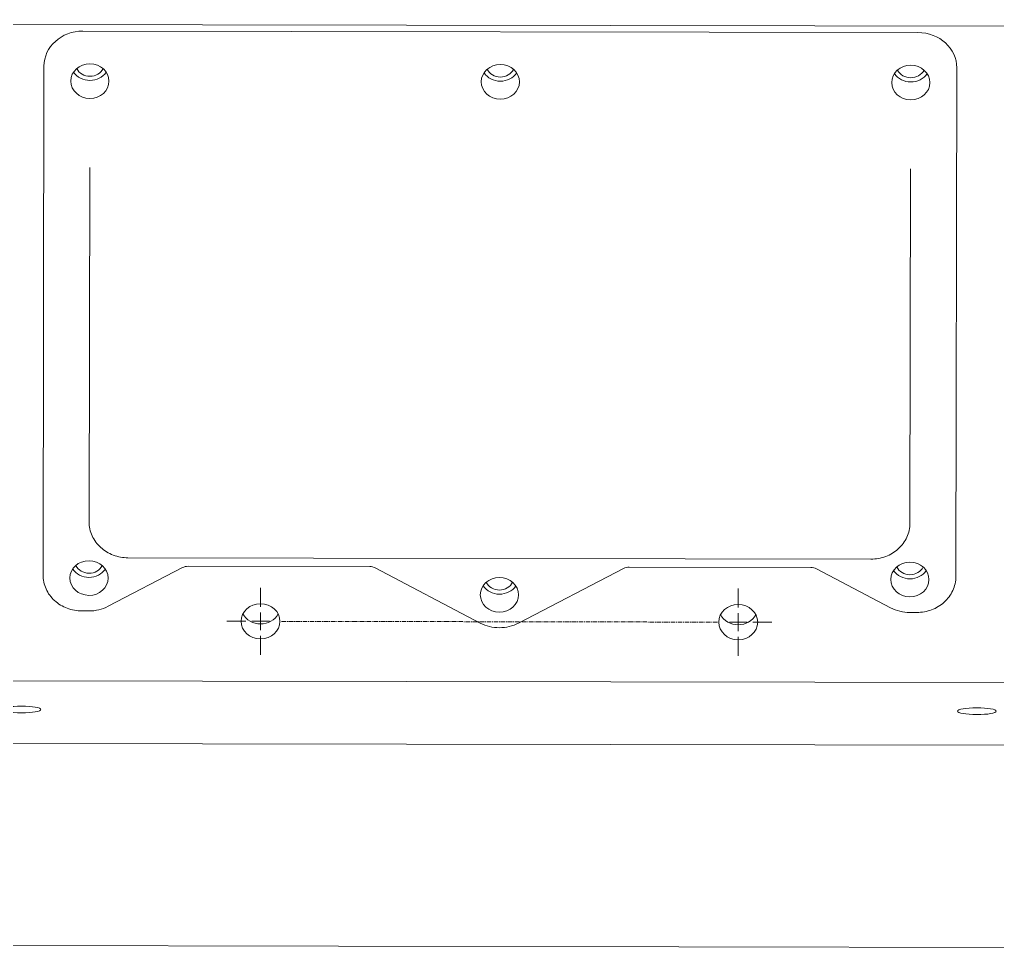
# Model space of a CAD drawing. Extents: x 766778 to 845620, y 133762 to 209800.
# Drawn here: x 785542.2 to 785818.6, y 190517.5 to 190780.4 of the extents above; entities that cross this region are included whole.
import ezdxf

# ---------------------------------------------------------------- set-up
doc = ezdxf.new("R2010")
doc.units = 0
doc.header["$MEASUREMENT"] = 0
doc.linetypes.add('CENTER', pattern=[2, 1.25, -0.25, 0.25, -0.25])
doc.layers.get('0').update_dxf_attribs({"color": 1, "linetype": 'CONTINUOUS'})
doc.layers.add('CENTER_LINES', color=1, linetype='CENTER')
doc.layers.add('LA-4748_SHOWN', color=2, linetype='CONTINUOUS', lineweight=53)

# ---------------------------------------------------------------- blocks, each defined once
blk = doc.blocks.new('ENGINE')
at = {"layer": 'CENTER_LINES', "color": 252, "linetype": 'Continuous', "lineweight": 5}
for p, q in [((944559.9, 205308.71), (944559.93, 205314.08)), ((944694.9, 205308), (944694.93, 205313.37)), ((944559.87, 205302.08), (944559.89, 205307.08)), ((944550.38, 205304.63), (944555.76, 205304.6)), ((944557.38, 205304.59), (944562.38, 205304.57)), ((944692.38, 205303.88), (944697.38, 205303.86)), ((944694.86, 205301.37), (944694.89, 205306.37)), ((944699.01, 205303.85), (944704.38, 205303.82)), ((944559.86, 205300.45), (944559.83, 205295.08)), ((944694.86, 205299.74), (944694.83, 205294.37))]:
    blk.add_line(p, q, dxfattribs=at)
at = {"layer": 'CENTER_LINES', "color": 252, "lineweight": 5}
blk.add_line((944565.81, 205304.55), (944689.04, 205303.9), dxfattribs=at)
at = {"layer": 'LA-4748_SHOWN', "color": 252, "lineweight": 5}
for p, q in [((945191.52, 205469.85), (943712.28, 205477.63)), ((944510.26, 205471.61), (944746.25, 205470.36)), ((944498.45, 205317.9), (944499.21, 205461.69)), ((944756.45, 205316.54), (944757.2, 205460.34)), ((944511.53, 205332.88), (944512.05, 205433.05)), ((944743.52, 205331.66), (944744.05, 205431.83)), ((944511.53, 205332.88), (944511.54, 205332.37)), ((944511.54, 205332.37), (944511.58, 205331.86)), ((944511.58, 205331.86), (944511.64, 205331.36)), ((944511.64, 205331.36), (944511.74, 205330.86)), ((944743.51, 205331.15), (944743.52, 205331.66)), ((944511.74, 205330.86), (944511.86, 205330.36)), ((944511.86, 205330.36), (944512, 205329.88)), ((944512, 205329.88), (944512.18, 205329.39)), ((944512.18, 205329.39), (944512.37, 205328.92)), ((944512.37, 205328.92), (944512.6, 205328.46)), ((944742.84, 205328.18), (944743.02, 205328.66)), ((944743.02, 205328.66), (944743.17, 205329.15)), ((944743.17, 205329.15), (944743.29, 205329.64)), ((944743.29, 205329.64), (944743.39, 205330.14)), ((944743.39, 205330.14), (944743.46, 205330.64)), ((944743.46, 205330.64), (944743.51, 205331.15)), ((944512.6, 205328.46), (944512.84, 205328.01)), ((944512.84, 205328.01), (944513.11, 205327.58)), ((944513.11, 205327.58), (944513.4, 205327.15)), ((944513.4, 205327.15), (944513.72, 205326.74)), ((944513.72, 205326.74), (944514.05, 205326.35)), ((944514.05, 205326.35), (944514.41, 205325.97)), ((944514.41, 205325.97), (944514.78, 205325.61)), ((944741.27, 205325.55), (944741.59, 205325.95)), ((944741.59, 205325.95), (944741.88, 205326.37)), ((944741.88, 205326.37), (944742.16, 205326.81)), ((944742.16, 205326.81), (944742.41, 205327.25)), ((944742.41, 205327.25), (944742.64, 205327.71)), ((944742.64, 205327.71), (944742.84, 205328.18)), ((944514.78, 205325.61), (944515.17, 205325.27)), ((944515.17, 205325.27), (944515.58, 205324.95)), ((944515.58, 205324.95), (944516.01, 205324.65)), ((944516.01, 205324.65), (944516.45, 205324.36)), ((944516.45, 205324.36), (944516.9, 205324.1)), ((944516.9, 205324.1), (944517.37, 205323.86)), ((944517.37, 205323.86), (944517.84, 205323.64)), ((944517.84, 205323.64), (944518.33, 205323.44)), ((944518.33, 205323.44), (944518.83, 205323.26)), ((944518.83, 205323.26), (944519.33, 205323.11)), ((944519.33, 205323.11), (944519.85, 205322.97)), ((944738.06, 205322.93), (944738.52, 205323.19)), ((944738.52, 205323.19), (944738.96, 205323.47)), ((944738.96, 205323.47), (944739.39, 205323.77)), ((944739.39, 205323.77), (944739.8, 205324.09)), ((944739.8, 205324.09), (944740.19, 205324.43)), ((944740.19, 205324.43), (944740.57, 205324.78)), ((944740.57, 205324.78), (944740.93, 205325.16)), ((944740.93, 205325.16), (944741.27, 205325.55)), ((944519.85, 205322.97), (944520.36, 205322.87)), ((944520.36, 205322.87), (944520.89, 205322.78)), ((944520.89, 205322.78), (944521.41, 205322.72)), ((944521.41, 205322.72), (944521.94, 205322.68)), ((944521.94, 205322.68), (944522.47, 205322.67)), ((944522.47, 205322.67), (944732.47, 205321.56)), ((944732.47, 205321.56), (944733, 205321.57)), ((944733, 205321.57), (944733.53, 205321.6)), ((944733.53, 205321.6), (944734.06, 205321.66)), ((944734.06, 205321.66), (944734.58, 205321.74)), ((944734.58, 205321.74), (944735.1, 205321.84)), ((944735.1, 205321.84), (944735.62, 205321.97)), ((944735.62, 205321.97), (944736.12, 205322.12)), ((944736.12, 205322.12), (944736.62, 205322.29)), ((944736.62, 205322.29), (944737.11, 205322.48)), ((944737.11, 205322.48), (944737.59, 205322.7)), ((944737.59, 205322.7), (944738.06, 205322.93)), ((944498.46, 205317.39), (944498.45, 205317.9)), ((944537.89, 205319.84), (944516.83, 205308.97)), ((944538.25, 205320), (944537.89, 205319.84)), ((944538.64, 205320.12), (944538.25, 205320)), ((944539.05, 205320.19), (944538.64, 205320.12)), ((944539.46, 205320.21), (944539.05, 205320.19)), ((944590.8, 205319.94), (944539.46, 205320.21)), ((944591.22, 205319.92), (944590.8, 205319.94)), ((944591.62, 205319.84), (944591.22, 205319.92)), ((944592.01, 205319.72), (944591.62, 205319.84)), ((944592.37, 205319.56), (944592.01, 205319.72)), ((944621.95, 205303.88), (944592.37, 205319.56)), ((944662.55, 205319.19), (944632.8, 205303.82)), ((944662.91, 205319.35), (944662.55, 205319.19)), ((944663.3, 205319.46), (944662.91, 205319.35)), ((944663.7, 205319.54), (944663.3, 205319.46)), ((944664.12, 205319.56), (944663.7, 205319.54)), ((944715.46, 205319.29), (944664.12, 205319.56)), ((944715.87, 205319.26), (944715.46, 205319.29)), ((944716.28, 205319.19), (944715.87, 205319.26)), ((944716.67, 205319.06), (944716.28, 205319.19)), ((944717.03, 205318.9), (944716.67, 205319.06)), ((944737.97, 205307.8), (944717.03, 205318.9)), ((944498.5, 205316.88), (944498.46, 205317.39)), ((944498.56, 205316.38), (944498.5, 205316.88)), ((944498.66, 205315.88), (944498.56, 205316.38)), ((944498.78, 205315.38), (944498.66, 205315.88)), ((944498.92, 205314.89), (944498.78, 205315.38)), ((944499.1, 205314.41), (944498.92, 205314.89)), ((944756.31, 205315.02), (944756.21, 205314.52)), ((944756.38, 205315.53), (944756.31, 205315.02)), ((944756.43, 205316.03), (944756.38, 205315.53)), ((944756.45, 205316.54), (944756.43, 205316.03)), ((944499.29, 205313.94), (944499.1, 205314.41)), ((944499.52, 205313.48), (944499.29, 205313.94)), ((944499.76, 205313.03), (944499.52, 205313.48)), ((944500.03, 205312.59), (944499.76, 205313.03)), ((944500.33, 205312.17), (944500.03, 205312.59)), ((944500.64, 205311.76), (944500.33, 205312.17)), ((944755.33, 205312.13), (944755.08, 205311.69)), ((944755.56, 205312.59), (944755.33, 205312.13)), ((944755.76, 205313.06), (944755.56, 205312.59)), ((944755.94, 205313.54), (944755.76, 205313.06)), ((944756.09, 205314.03), (944755.94, 205313.54)), ((944756.21, 205314.52), (944756.09, 205314.03)), ((944500.97, 205311.37), (944500.64, 205311.76)), ((944501.33, 205310.99), (944500.97, 205311.37)), ((944501.7, 205310.63), (944501.33, 205310.99)), ((944502.1, 205310.29), (944501.7, 205310.63)), ((944502.5, 205309.97), (944502.1, 205310.29)), ((944502.93, 205309.66), (944502.5, 205309.97)), ((944503.37, 205309.38), (944502.93, 205309.66)), ((944503.82, 205309.12), (944503.37, 205309.38)), ((944753.11, 205309.31), (944752.72, 205308.97)), ((944753.49, 205309.66), (944753.11, 205309.31)), ((944753.85, 205310.04), (944753.49, 205309.66)), ((944754.19, 205310.43), (944753.85, 205310.04)), ((944754.51, 205310.83), (944754.19, 205310.43)), ((944754.8, 205311.25), (944754.51, 205310.83)), ((944755.08, 205311.69), (944754.8, 205311.25)), ((944504.29, 205308.87), (944503.82, 205309.12)), ((944504.76, 205308.65), (944504.29, 205308.87)), ((944505.25, 205308.45), (944504.76, 205308.65)), ((944505.75, 205308.28), (944505.25, 205308.45)), ((944506.25, 205308.12), (944505.75, 205308.28)), ((944506.77, 205307.99), (944506.25, 205308.12)), ((944507.29, 205307.88), (944506.77, 205307.99)), ((944507.81, 205307.8), (944507.29, 205307.88)), ((944508.34, 205307.74), (944507.81, 205307.8)), ((944508.86, 205307.7), (944508.34, 205307.74)), ((944509.4, 205307.68), (944508.86, 205307.7)), ((944511.4, 205307.67), (944509.4, 205307.68)), ((944512.1, 205307.69), (944511.4, 205307.67)), ((944512.81, 205307.75), (944512.1, 205307.69)), ((944513.51, 205307.85), (944512.81, 205307.75)), ((944514.2, 205307.99), (944513.51, 205307.85)), ((944514.88, 205308.18), (944514.2, 205307.99)), ((944515.55, 205308.4), (944514.88, 205308.18)), ((944516.2, 205308.66), (944515.55, 205308.4)), ((944516.83, 205308.97), (944516.2, 205308.66)), ((944738.6, 205307.49), (944737.97, 205307.8)), ((944739.25, 205307.22), (944738.6, 205307.49)), ((944739.91, 205306.99), (944739.25, 205307.22)), ((944740.59, 205306.8), (944739.91, 205306.99)), ((944741.28, 205306.65), (944740.59, 205306.8)), ((944741.98, 205306.54), (944741.28, 205306.65)), ((944750.98, 205307.82), (944750.51, 205307.58)), ((944751.44, 205308.07), (944750.98, 205307.82)), ((944751.88, 205308.35), (944751.44, 205308.07)), ((944752.31, 205308.65), (944751.88, 205308.35)), ((944752.72, 205308.97), (944752.31, 205308.65)), ((944622.58, 205303.57), (944621.95, 205303.88)), ((944632.8, 205303.82), (944632.17, 205303.52)), ((944623.23, 205303.3), (944622.58, 205303.57)), ((944623.89, 205303.07), (944623.23, 205303.3)), ((944624.57, 205302.88), (944623.89, 205303.07)), ((944625.26, 205302.73), (944624.57, 205302.88)), ((944625.96, 205302.62), (944625.26, 205302.73)), ((944626.66, 205302.56), (944625.96, 205302.62)), ((944627.37, 205302.53), (944626.66, 205302.56)), ((944628.08, 205302.55), (944627.37, 205302.53)), ((944628.78, 205302.61), (944628.08, 205302.55)), ((944629.48, 205302.71), (944628.78, 205302.61)), ((944630.17, 205302.85), (944629.48, 205302.71)), ((944630.85, 205303.03), (944630.17, 205302.85)), ((944631.52, 205303.26), (944630.85, 205303.03)), ((944632.17, 205303.52), (944631.52, 205303.26)), ((945099.53, 205284.79), (944141.48, 205289.83)), ((945099.44, 205267.1), (944291.45, 205271.35))]:
    blk.add_line(p, q, dxfattribs=at)
at = {"layer": 'LA-4748_SHOWN', "color": 253, "lineweight": 5}
for p, q in [((944742.68, 205306.48), (944741.98, 205306.54)), ((944743.39, 205306.45), (944742.68, 205306.48)), ((944745.39, 205306.44), (944743.39, 205306.45)), ((944745.92, 205306.45), (944745.39, 205306.44)), ((944746.45, 205306.48), (944745.92, 205306.45)), ((944746.98, 205306.54), (944746.45, 205306.48)), ((944747.5, 205306.62), (944746.98, 205306.54)), ((944748.02, 205306.72), (944747.5, 205306.62)), ((944748.54, 205306.85), (944748.02, 205306.72)), ((944749.04, 205307), (944748.54, 205306.85)), ((944749.54, 205307.17), (944749.04, 205307)), ((944750.03, 205307.36), (944749.54, 205307.17)), ((944750.51, 205307.58), (944750.03, 205307.36)), ((945099.14, 205209.95), (944291.15, 205214.2))]:
    blk.add_line(p, q, dxfattribs=at)
at = {"layer": 'LA-4748_SHOWN', "color": 252, "lineweight": 5}
for centre, major_axis, start_param, end_param in [((944510.2, 205461.64), (-11, 0.06), 4.712389, 6.283185), ((944746.2, 205460.39), (11, -0.06), 0, 1.570796), ((944512.21, 205462.53), (5.4, -0.03), 3.686388, 5.73839), ((944512.21, 205462.53), (4.1, -0.02), 3.567945, 5.856833), ((944628.21, 205461.92), (5.4, -0.03), 3.686388, 5.73839), ((944628.21, 205461.92), (4.1, -0.02), 3.567945, 5.856833), ((944744.21, 205461.31), (5.4, -0.03), 3.686388, 5.73839), ((944744.21, 205461.31), (4.1, -0.02), 3.567945, 5.856833), ((944511.47, 205322.06), (4.1, -0.02), 3.567945, 5.856833), ((944511.47, 205322.06), (5.4, -0.03), 3.686388, 5.73839), ((944743.47, 205320.84), (5.4, -0.03), 3.686388, 5.73839), ((944743.47, 205320.84), (4.1, -0.02), 3.567945, 5.856833), ((944627.45, 205316.91), (4.1, -0.02), 3.567945, 5.856833), ((944627.45, 205316.91), (5.4, -0.03), 3.686388, 5.73839), ((944559.9, 205308.81), (5.5, -0.03), 3.579357, 5.845421), ((944694.9, 205308.1), (5.5, -0.03), 3.579357, 5.845421)]:
    blk.add_ellipse(centre, major_axis=major_axis, ratio=0.906308, start_param=start_param, end_param=end_param, dxfattribs=at)
for centre, major_axis, ratio in [((944512.18, 205457.46), (5.4, -0.03), 0.906308), ((944628.18, 205456.85), (5.4, -0.03), 0.906308), ((944744.18, 205456.24), (5.4, -0.03), 0.906308), ((944511.44, 205316.98), (5.4, -0.03), 0.906308), ((944743.44, 205315.76), (5.4, -0.03), 0.906308), ((944627.42, 205311.84), (5.4, -0.03), 0.906308), ((944559.88, 205304.58), (5.5, -0.03), 0.906308), ((944694.88, 205303.87), (5.5, -0.03), 0.906308), ((944492.25, 205279.89), (-5.5, 0.03), 0.173648)]:
    blk.add_ellipse(centre, major_axis=major_axis, ratio=ratio, dxfattribs=at)
at = {"layer": 'LA-4748_SHOWN', "color": 253, "lineweight": 5}
blk.add_ellipse((944762.24, 205278.47), major_axis=(5.5, -0.03), ratio=0.173648, dxfattribs=at)

msp = doc.modelspace()

# ---------------------------------------------------------------- block references
at = {"color": 7, "linetype": 'Continuous', "rotation": 0.1984573570547499}
msp.add_blockref('ENGINE', (-158232.80366, -17964.77499), dxfattribs=at)

doc.saveas('drawing.dxf')
